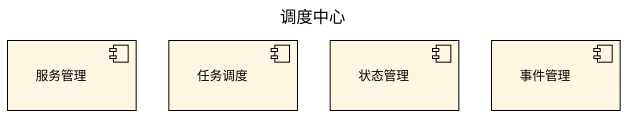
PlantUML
@startuml
title 调度中心
component 服务管理
component 任务调度
component 状态管理
component 事件管理
@enduml
